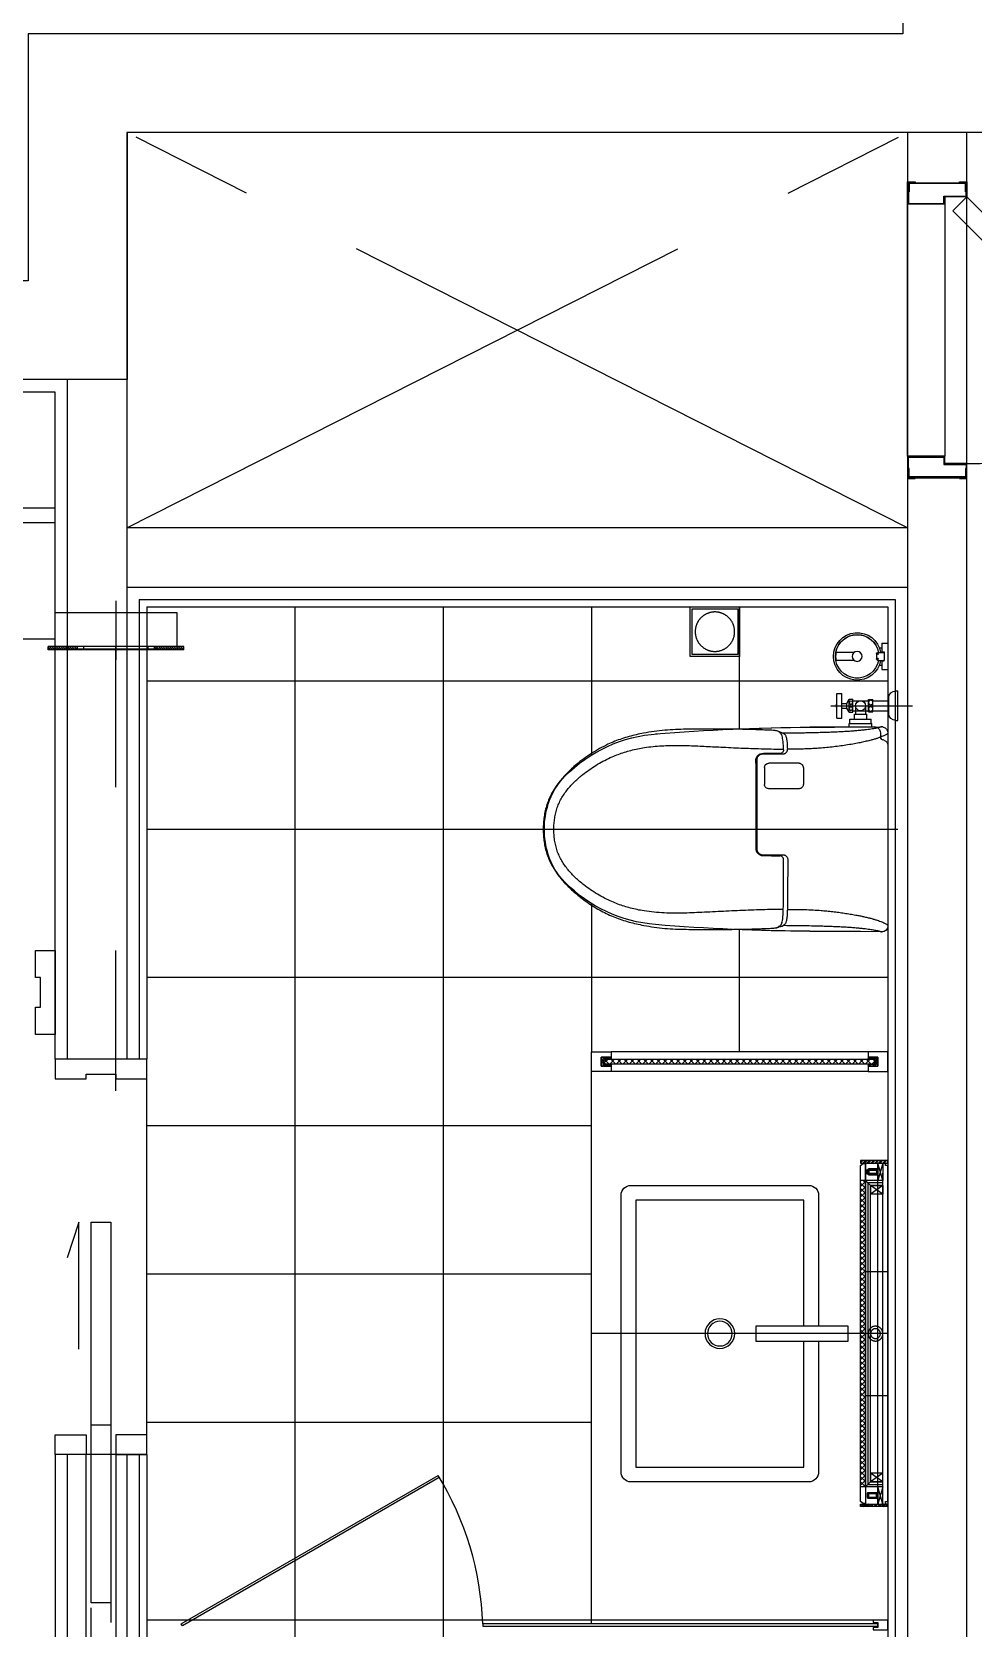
# Model space of a CAD drawing. Header units: millimetres. Extents: x 10000 to 302800, y 6800 to 229018.
# Drawn here: x 184596 to 186501, y 24251 to 27481 of the extents above; entities that cross this region are included whole.
import ezdxf

# ---------------------------------------------------------------- set-up
doc = ezdxf.new("R2010")
doc.units = ezdxf.units.MM
doc.header["$LTSCALE"] = 400
doc.header["$MEASUREMENT"] = 0
for name, pattern in [('X-ROOM TYPE-SR-3Bay$0$HID', [1.5, 1, -0.5]), ('X-ROOM TYPE-SR-3Bay$0$HIDDEN', [0.375, 0.25, -0.125]), ('X-ROOM TYPE-SR-3Bay$0$PHANTOM2', [1.25, 0.625, -0.125, 0.125, -0.125, 0.125, -0.125]), ('X-ROOM TYPE-SR-3Bay$0$X-ROOM TYPE-HOTEL-DS-1$0$DASHED', [3, 2, -1])]:
    doc.linetypes.add(name, pattern=pattern)
doc.layers.get('0').update_dxf_attribs({"linetype": 'CONTINUOUS'})
for name, color, linetype in [('A-TXT1', 3, 'CONTINUOUS'), ('X-INT-HOTEL-9F~20F$0$A-DOOR', 4, 'CONTINUOUS'), ('X-ROOM TYPE-SR-2Bay_2$0$A-WALD', 7, 'CONTINUOUS'), ('X-ROOM TYPE-SR-3Bay$0$.WA_Built-in', 252, 'CONTINUOUS'), ('X-ROOM TYPE-SR-3Bay$0$.WA_BUILT-IN LOW', 252, 'CONTINUOUS'), ('X-ROOM TYPE-SR-3Bay$0$.WA_Built-in_Lower', 252, 'CONTINUOUS'), ('X-ROOM TYPE-SR-3Bay$0$.WA_Dim-sc2', 252, 'CONTINUOUS'), ('X-ROOM TYPE-SR-3Bay$0$.WA_Door Sliding', 252, 'CONTINUOUS'), ('X-ROOM TYPE-SR-3Bay$0$.WA_Door Swing', 252, 'CONTINUOUS'), ('X-ROOM TYPE-SR-3Bay$0$.WA_Floor-Fin', 252, 'CONTINUOUS'), ('X-ROOM TYPE-SR-3Bay$0$.WA_FRAMES', 252, 'CONTINUOUS'), ('X-ROOM TYPE-SR-3Bay$0$.WA_Framing', 252, 'CONTINUOUS'), ('X-ROOM TYPE-SR-3Bay$0$.WA_GLASSDOOR', 252, 'CONTINUOUS'), ('X-ROOM TYPE-SR-3Bay$0$.WA_Light', 252, 'CONTINUOUS'), ('X-ROOM TYPE-SR-3Bay$0$.WA_M ETAL', 252, 'CONTINUOUS'), ('X-ROOM TYPE-SR-3Bay$0$.WA_METAL', 252, 'CONTINUOUS'), ('X-ROOM TYPE-SR-3Bay$0$.WA_Sani', 252, 'CONTINUOUS'), ('X-ROOM TYPE-SR-3Bay$0$.WA_Sani-Fix', 252, 'CONTINUOUS'), ('X-ROOM TYPE-SR-3Bay$0$.WA_SANIDRAIN', 252, 'CONTINUOUS'), ('X-ROOM TYPE-SR-3Bay$0$.WA_Wall-Finish', 252, 'CONTINUOUS'), ('X-ROOM TYPE-SR-3Bay$0$.WA_Wall-Glass', 252, 'CONTINUOUS'), ('X-ROOM TYPE-SR-3Bay$0$A-OPEN2', 252, 'X-ROOM TYPE-SR-3Bay$0$X-ROOM TYPE-HOTEL-DS-1$0$DASHED'), ('X-ROOM TYPE-SR-3Bay$0$A-WALD', 7, 'CONTINUOUS'), ('X-ROOM TYPE-SR-3Bay$0$X-ROOM TYPE-SR-1.3+1.7Bay$0$__Door-bomba', 252, 'CONTINUOUS'), ('X-ROOM TYPE-SR-3Bay$0$X-ROOM TYPE-SR-2bay_1$0$.WA_Sani-Fix', 252, 'CONTINUOUS'), ('X-ROOM TYPE-SR-3Bay$0$X-ROOM TYPE-SR-2bay_1$0$X-ROOM TYPE-SR-1.3+1.7Bay$0$__Door-bomba', 252, 'CONTINUOUS')]:
    doc.layers.add(name, color=color, linetype=linetype)

# ---------------------------------------------------------------- blocks, each defined once
blk = doc.blocks.new('X-ROOM TYPE-SR-3Bay$0$A$C1701355A')
at = {"layer": 'X-ROOM TYPE-SR-3Bay$0$.WA_Light', "linetype": 'X-ROOM TYPE-SR-3Bay$0$HIDDEN', "ltscale": 10}
for points in [[(-29.5, -5.6), (-12.1, 11.7), (-2.9, 2.5), (-20.4, -14.9), (-22.4, -14.3), (-28.5, -8.3), (-29.5, -5.6)], [(-18.1, -14.2), (-1, 2.9), (-11.8, 13.8), (-28.8, -3.2)], [(-27.3, -6.2), (-12, 9.1), (-5.8, 2.9), (-21.2, -12.3)], [(-29.5, -5.6), (-27.3, -6.2), (-21.2, -12.3), (-20.3, -14.8)], [(-16, -7.2), (-14.3, -8.9)], [(-8.7, 0), (-7.1, -1.7)]]:
    blk.add_lwpolyline(points, dxfattribs=at)
blk.add_lwpolyline([(-22.3, -11.2), (-26, -7.5), (-24.6, -6.1), (-20.9, -9.8)], close=True, dxfattribs=at)
blk = doc.blocks.new('X-ROOM TYPE-SR-3Bay$0$A$C61A5519C')
at = {"layer": 'X-ROOM TYPE-SR-3Bay$0$.WA_Light', "linetype": 'X-ROOM TYPE-SR-3Bay$0$HIDDEN', "ltscale": 10, "rotation": 44.99999999999411}
blk.add_blockref('X-ROOM TYPE-SR-3Bay$0$A$C1701355A', (6.3, 9.1), dxfattribs=at)
blk = doc.blocks.new('X-ROOM TYPE-SR-3Bay$0$mr')
at = {"layer": 'X-ROOM TYPE-SR-3Bay$0$.WA_M ETAL'}
h = blk.add_hatch(dxfattribs=at)
h.set_pattern_fill('ANSI32', color=256, scale=15, angle=-90)
h.set_pattern_definition([(315, (-23359.6275, 437694.648), (3.977475644, 3.977475644), []), (315, (-23359.6275, 437691.996), (3.977475644, 3.977475644), [])])
h.paths.add_polyline_path([(-55, 350), (-55, 345), (0, 345), (0, 350)])
h = blk.add_hatch(dxfattribs=at)
h.set_pattern_fill('NET', color=256, scale=60, angle=-45)
h.set_pattern_definition([(315, (2329112.2085, 3855536.917), (5.303300859, 5.303300859), []), (45, (2329112.2085, 3855536.917), (-5.303300859, 5.303300859), [])])
h.paths.add_polyline_path([(-45, 310), (-55, 310), (-55, -310), (-45, -310)])
h = blk.add_hatch(dxfattribs=at)
h.set_pattern_fill('ANSI32', color=256, scale=15, angle=-90)
h.set_pattern_definition([(315, (-23359.6275, 437574.648), (3.977475644, 3.977475644), []), (315, (-23359.6275, 437571.996), (3.977475644, 3.977475644), [])])
h.paths.add_polyline_path([(-55, -350), (-55, -345), (0, -345), (0, -350)])
at = {"layer": 'X-ROOM TYPE-SR-3Bay$0$.WA_Framing', "linetype": 'X-ROOM TYPE-SR-3Bay$0$HIDDEN', "ltscale": 20}
for p, q in [((-10, 345), (-20, 310)), ((-10, 310), (-20, 345)), ((-35, 300), (-35, 282.5)), ((-10, 300), (-35, 282.5)), ((-10, 282.5), (-35, 300)), ((-35, -300), (-35, -282.5)), ((-10, -300), (-35, -282.5)), ((-10, -282.5), (-35, -300)), ((-20, -345), (-20, -310)), ((-10, -345), (-20, -310)), ((-10, -310), (-20, -345))]:
    blk.add_line(p, q, dxfattribs=at)
at = {"layer": 'X-ROOM TYPE-SR-3Bay$0$.WA_Framing', "ltscale": 20}
for p, q in [((-35, 300), (-45, 310)), ((-40, 305), (-40, -305)), ((-40, 305), (-10, 305)), ((-35, -300), (-45, -310)), ((-10, -305), (-40, -305))]:
    blk.add_line(p, q, dxfattribs=at)
at = {"layer": 'X-ROOM TYPE-SR-3Bay$0$.WA_Framing', "linetype": 'X-ROOM TYPE-SR-3Bay$0$HIDDEN', "ltscale": 20}
for points in [[(-10, 345), (-10, 310), (-20, 310), (-20, 345)], [(-10, 300), (-10, 282.5), (-35, 282.5), (-35, 300)], [(-10, -300), (-10, -282.5), (-35, -282.5), (-35, -300)], [(-10, -345), (-10, -310), (-20, -310), (-20, -345)]]:
    blk.add_lwpolyline(points, close=True, dxfattribs=at)
at = {"layer": 'X-ROOM TYPE-SR-3Bay$0$.WA_M ETAL'}
for p, q in [((-45, 310), (-55, 310)), ((-45, -310), (-55, -310))]:
    blk.add_line(p, q, dxfattribs=at)
for points in [[(-55, 350), (-55, 345), (0, 345), (0, 350)], [(-50, 344), (-55, 340), (-55, -340), (-50, -344), (-45, -344), (-45, 344)], [(-55, -350), (-55, -345), (0, -345), (0, -350)]]:
    blk.add_lwpolyline(points, close=True, dxfattribs=at)
at = {"layer": 'X-ROOM TYPE-SR-3Bay$0$.WA_M ETAL', "linetype": 'X-ROOM TYPE-SR-3Bay$0$HIDDEN', "ltscale": 50}
for points in [[(-45, 125), (0, 125)], [(0, -125), (-45, -125)]]:
    blk.add_lwpolyline(points, dxfattribs=at)
at = {"layer": 'X-ROOM TYPE-SR-3Bay$0$.WA_Wall-Finish'}
for p, q in [((-20, 345), (-20, 310)), ((-20, 345), (-20, 310)), ((-10, 345), (-10, -325)), ((0, 340), (0, -340)), ((-10, 310), (-45, 310)), ((-45, 310), (-45, -344)), ((-10, 300), (-35, 300)), ((-35, 300), (-35, -300)), ((-10, -310), (-45, -310)), ((-10, -300), (-35, -300)), ((-20, -310), (-20, -345))]:
    blk.add_line(p, q, dxfattribs=at)
for points in [[(0, 345), (-5, 345), (-5, 340), (0, 340)], [(0, -340), (-5, -340), (-5, -345), (0, -345)]]:
    blk.add_lwpolyline(points, dxfattribs=at)
at = {"layer": 'X-ROOM TYPE-SR-3Bay$0$.WA_Built-in', "yscale": 0.7999999999999988, "rotation": 270}
for p, xscale, zscale in [((-28.4, 324.2), 0.7999999999999988, 0.7999999999999988), ((-28.4, -324.2), -0.7999999999999988, 0.7999999999999989)]:
    blk.add_blockref('X-ROOM TYPE-SR-3Bay$0$A$C61A5519C', p, dxfattribs=dict(at, xscale=xscale, zscale=zscale))
blk = doc.blocks.new('X-ROOM TYPE-SR-3Bay$0$A$C1CB516A0')
at = {"layer": 'X-ROOM TYPE-SR-3Bay$0$.WA_Built-in', "linetype": 'X-ROOM TYPE-SR-3Bay$0$HIDDEN', "ltscale": 50}
blk.add_lwpolyline([(13.5, 35, -0.000893), (14.5, 35), (695, 35)], format="xyb", dxfattribs=at)
at = {"layer": 'X-ROOM TYPE-SR-3Bay$0$.WA_M ETAL', "linetype": 'X-ROOM TYPE-SR-3Bay$0$HIDDEN', "ltscale": 25}
for radius in [15, 10]:
    blk.add_circle((350, 30), radius, dxfattribs=at)
at = {"layer": 'X-ROOM TYPE-SR-3Bay$0$.WA_Sani', "rotation": 90}
blk.add_blockref('X-ROOM TYPE-SR-3Bay$0$mr', (350, 55), dxfattribs=at)
blk = doc.blocks.new('X-ROOM TYPE-SR-3Bay$0$wash basin')
at = {"layer": 'X-ROOM TYPE-SR-3Bay$0$.WA_Sani-Fix', "ltscale": 250}
blk.add_lwpolyline([(-15, 332.9), (-15, 520), (15, 520), (15, 332.9)], close=True, dxfattribs=at)
blk.add_lwpolyline([(-15, 460), (-280, 460, 0.414213), (-300, 440), (-300, 80, 0.414214), (-280, 60), (280, 60, 0.414213), (300, 80), (300, 440, 0.414214), (280, 460), (15, 460)], format="xyb", dxfattribs=at)
blk.add_lwpolyline([(15, 430), (270, 430), (270, 90), (-270, 90), (-270, 430), (-15, 430)], dxfattribs=at)
for radius in [30, 25]:
    blk.add_circle((0, 260), radius, dxfattribs=at)
at = {"layer": 'X-ROOM TYPE-SR-3Bay$0$X-ROOM TYPE-SR-2bay_1$0$.WA_Sani-Fix', "ltscale": 250}
blk.add_line((0, 600), (0, 0), dxfattribs=at)
blk = doc.blocks.new('X-ROOM TYPE-SR-3Bay$0$I-TOILET2')
for p, q in [((250, -135), (250, 29.8)), ((250, -135), (250, 29.8)), ((-207.3, -32.1), (-206.4, -177.9)), ((195.3, -20), (-195.3, -20)), ((0, 0), (0, -764)), ((180, -26.8), (180.9, -29.5)), ((220.2, -4), (220.2, 0)), ((220.2, 0), (280.2, 0)), ((234.2, -18), (266.2, -18)), ((239.9, -50), (239.9, -18)), ((260.4, -50), (260.4, -18)), ((280.2, -4), (280.2, 0)), ((195.6, -35), (188.4, -35)), ((207.6, -47.1), (206.8, -177.9)), ((207.6, -52), (214.2, -52)), ((214.2, -98), (214.2, -52)), ((214.2, -53.5), (222.9, -53.5)), ((222.9, -96.5), (222.9, -53.5)), ((222.9, -62.5), (232.9, -62.5)), ((232.9, -87.5), (232.9, -62.5)), ((237.7, -50), (262.7, -50)), ((237.7, -59), (237.7, -50)), ((237.7, -59), (262.7, -59)), ((239.9, -77), (239.9, -59)), ((260.4, -91), (260.4, -59)), ((262.7, -59), (262.7, -50)), ((214.2, -96.5), (222.9, -96.5)), ((222.9, -87.5), (232.9, -87.5)), ((250.2, -64.8), (232.9, -64.8)), ((250.2, -85.3), (232.9, -85.3)), ((237.2, -98), (237.2, -91)), ((237.2, -91), (263.2, -91)), ((239.9, -85.3), (239.9, -75)), ((239.9, -91), (239.9, -86.5)), ((263.2, -98), (263.2, -91)), ((207.3, -98), (214.2, -98)), ((225.2, -113), (275.2, -113)), ((225.2, -123), (225.2, -113)), ((225.2, -123), (275.2, -123)), ((237.2, -98), (263.2, -98)), ((237.2, -98), (245.4, -103)), ((245.4, -103), (254.9, -103)), ((245.4, -113), (245.4, -103)), ((254.9, -103), (263.2, -98)), ((254.9, -113), (254.9, -103)), ((275.2, -123), (275.2, -113)), ((125, -190.9), (91, -190.9)), ((82.2, -199.7), (82.2, -260.7)), ((133.8, -199.7), (133.8, -260.7)), ((-189.2, -234.2), (-189.1, -234.2)), ((-162.3, -231.5), (-161.6, -231.5)), ((-75.8, -231.1), (-75.8, -231.1)), ((-53.6, -254.6), (-53.6, -255.5)), ((-53.6, -255.5), (-53.6, -257.7)), ((139.1, -285.3), (-38.6, -284.9)), ((125, -269.5), (91, -269.5)), ((148.5, -283.9), (148.7, -283.8))]:
    blk.add_line(p, q)
for points in [[(207, -29.3), (207.1, -29.4), (207.2, -29.8), (207.2, -30), (207.3, -30.2), (207.3, -30.2), (207.3, -30.2)], [(207.3, -30.3), (207.3, -30.2), (207.3, -30.2)], [(207.6, -30.3), (207.7, -30.6), (207.8, -32.9)], [(-207.2, -34.3), (-206.9, -74.9), (-206.2, -177.8), (-206.1, -187.8), (-205.6, -227.8), (-204.6, -267.8), (-203.3, -307.8), (-202.2, -331.7)], [(202.6, -333.3), (203.2, -320.4), (204.6, -280.4), (205.9, -229.1), (206.6, -177.8), (206.7, -167.8), (207, -127.8), (207.8, -32.9)], [(-199.1, -245.3), (-199, -244.9), (-198.5, -242.9), (-198, -241.8), (-197.6, -241.2), (-197.3, -240.7), (-196.8, -240.2), (-196.3, -239.5), (-195.7, -238.9), (-194.9, -238), (-194, -237.1), (-193.2, -236.3), (-192.4, -235.7), (-191.7, -235.3), (-191.1, -235), (-190.4, -234.7), (-189.5, -234.3), (-189.3, -234.2)], [(-189.3, -234.2), (-188.5, -234), (-187.8, -233.8)], [(-189.1, -234.2), (-186.9, -233.5), (-184.2, -233), (-181, -232.5), (-176.8, -232.1), (-172, -231.8), (-167.3, -231.6), (-162.3, -231.5)], [(-161.6, -231.5), (-154.9, -231.2), (-141.6, -231), (-128.2, -230.9), (-95.5, -231)], [(-87.3, -231), (-81.7, -231.1), (-75.8, -231.1)], [(-87.3, -231), (-87.2, -231), (-75.8, -231.1)], [(-74.9, -231.1), (-72.6, -231.1), (-68.7, -231.1), (-66, -231.1), (-63.8, -231.1), (-61.8, -231.1), (-59.9, -231.1), (-57.7, -231.7), (-56.1, -232.8), (-54.6, -234.7)], [(-54.6, -234.7), (-53.9, -236.2), (-53.7, -237.9)], [(-53.6, -257.7), (-53.6, -259.6), (-53.6, -262.9), (-53.6, -263.4), (-53.6, -266.2), (-53.6, -266.2)], [(154, -237.5), (154.4, -235.5), (154.8, -234.6)], [(154, -245), (154, -243.4), (154, -237.5)], [(154, -253.2), (154, -248.3), (154, -245)], [(154, -260.1), (154, -259.6), (154, -253.4), (154, -253.2)], [(161, -231.1), (165.6, -231.2), (169.9, -231.3), (173.8, -231.6), (177.2, -231.9), (181, -232.3), (184, -232.8), (186.5, -233.4), (189.1, -234.1), (190.7, -234.6), (191.5, -235), (192, -235.3), (192.5, -235.6), (193, -235.9), (193.6, -236.4), (194.3, -237.1), (195.2, -237.9), (196, -238.8), (196.6, -239.5), (197.2, -240.2), (197.7, -240.9), (198.2, -241.5), (198.6, -242.3), (199.2, -244.3), (199.3, -245)], [(-53.6, -266.2), (-53.6, -267.6), (-53.6, -271.6), (-53.3, -275.3), (-52.1, -278.5), (-50.5, -281.1), (-48.5, -283.2), (-46.2, -284.6), (-44, -285.6), (-40.9, -286.2), (-38.1, -286.3), (-35.2, -286.3), (-32.2, -286.3), (-29.1, -286.3), (-25.8, -286.3), (-17.7, -286.2), (-9.1, -286.2), (5.7, -286.2), (19.9, -286.2), (36.3, -286.3), (52.8, -286.3), (69.4, -286.4), (81.8, -286.4), (94.4, -286.5), (106.4, -286.6), (112.9, -286.6), (119, -286.7), (125.2, -286.7), (132.2, -286.7), (135.2, -286.8), (138.3, -286.8), (141.4, -286.8), (143.6, -286.4), (145.5, -285.7), (148.3, -284.1)], [(148.3, -284.1), (148.6, -283.9), (148.6, -283.9)], [(154, -271.6), (154, -269.4), (154, -264.3), (154, -260.1)]]:
    blk.add_lwpolyline(points)
for centre, radius in [((243.7, -54.5), 4.5), ((256.7, -54.5), 4.5), ((244.2, -94.5), 3.5), ((256.2, -94.5), 3.5)]:
    blk.add_circle(centre, radius)
for centre, radius, start, end in [((-195.3, -32), 12.1, 87.0061, 190.8988), ((-195.3, -32), 12, 90, 180.3516), ((170.5, -30), 10, 18.4349, 90), ((188.4, -27), 8, 198.4349, 270.001), ((195, -32.7), 12.5, 15.732, 89.9607), ((269.8, -13.2), 64.8, 194.351, 195.311), ((207.2, -30.4), 0.5, 8.6975, 89.6584), ((206.2, -49.4), 19.1, 85.8702, 86.7417), ((234.2, -4), 14, 180, 270), ((266.2, -4), 14, 270, 0), ((195.6, -47), 12, 359.6484, 90), ((250.2, -75), 10.2, 90.0006, 90), ((250.2, -116.6), 7.84, 234.9654, 305.0346), ((3945.4, -152.5), 4151.9, 180.3516, 184.6662), ((-3945.1, -152.5), 4151.9, 355.3338, 359.6484), ((-61, 3506.3), 3737.5, 269.4713, 269.5972), ((-75.6, -211.3), 19.8, 269.4497, 273.3137), ((-855.9, -250.5), 802.3, 359.6421, 0.898), ((-83.6, -254.5), 30, 359.8511, 1.2599), ((161.6, -238.5), 7.81, 144.278, 150.5348), ((160.8, -237.9), 6.78, 87.9699, 144.3081), ((139.5, -272.6), 14.5, 308.8448, 3.8583), ((96.3, -466.6), 290, 184.6662, 225.4986), ((-95.9, -466.6), 290, 314.5014, 356.1743), ((-8.8, -573.6), 140, 225.4986, 252.4985), ((9.2, -573.6), 140, 287.5015, 314.5014), ((0.2, -545), 170, 252.4985, 270), ((0.2, -545), 170, 270, 287.5015)]:
    blk.add_arc(centre, radius, start, end)
for points, knots in [([(-161.9, -221.5), (-162, -216), (-162, -204.8), (-162.2, -188.1), (-162.9, -171.3), (-164, -156.5), (-165.1, -143.2), (-166.4, -131.4), (-167.8, -119.5), (-169.5, -107.7), (-171.3, -96.1), (-173.1, -85.8), (-174.9, -76.8), (-176.5, -68.9), (-178.3, -61.3), (-180, -54.2), (-181.9, -47.7), (-183.7, -41.7), (-185.5, -36.4), (-187.3, -31.8), (-188.9, -28), (-190.5, -25), (-191.8, -22.7), (-193, -21.1), (-194, -20.2), (-194.6, -19.9), (-194.6, -19.9), (-194.6, -19.9)], [0, 0, 0, 0, 0.05939, 0.119488, 0.179202, 0.238814, 0.279295, 0.323099, 0.366965, 0.410611, 0.454369, 0.498012, 0.530823, 0.563526, 0.596261, 0.629018, 0.661793, 0.694477, 0.727168, 0.759884, 0.792646, 0.825385, 0.858056, 0.890746, 0.933147, 0.975569, 1, 1, 1, 1]), ([(194.6, -20.1), (194.5, -20.2), (194.2, -20.4), (193.4, -21.1), (192.2, -22.7), (190.9, -24.9), (189.3, -27.9), (187.7, -31.7), (185.9, -36.2), (184.1, -41.4), (182.3, -47.3), (180.3, -54.6), (178.1, -63.3), (175.9, -73.5), (173.6, -85), (171.4, -97.7), (169.3, -111.6), (167.4, -125.7), (165.8, -140.1), (164.6, -153.5), (163.7, -165.9), (163, -177.1), (162.6, -188.1), (162.4, -199.3), (162.3, -210.1), (162.3, -217.2), (162.3, -223.3)], [0, 0, 0, 0, 0.015467, 0.060145, 0.094504, 0.128862, 0.163425, 0.197846, 0.232232, 0.266659, 0.301196, 0.335503, 0.381604, 0.427513, 0.473518, 0.528819, 0.583939, 0.639273, 0.694391, 0.75002, 0.793592, 0.835318, 0.87733, 0.918895, 0.961183, 1, 1, 1, 1]), ([(-194.2, -231.4), (-194.2, -220.2), (-194.3, -209), (-194.5, -191.9), (-194.9, -174.5), (-195.3, -159.1), (-195.7, -146.1), (-196, -135.3), (-196.5, -124.9), (-197, -114.5), (-197.5, -104.2), (-198.2, -94.1), (-199, -84.2), (-199.9, -74.7), (-200.8, -66.5), (-201.6, -59.5), (-202.5, -53.8), (-203.3, -48.8), (-204.1, -44.4), (-204.9, -40.9), (-205.6, -38), (-206.2, -35.9), (-206.7, -34.4), (-207.2, -33.5), (-207.4, -33), (-207.4, -33), (-207.4, -33)], [0, 0, 0, 0, 0.064012, 0.132694, 0.202073, 0.2708, 0.315636, 0.35721, 0.398815, 0.440518, 0.482162, 0.523833, 0.565491, 0.607062, 0.648707, 0.679915, 0.711169, 0.742263, 0.773422, 0.804615, 0.835803, 0.866985, 0.898164, 0.938287, 0.978539, 1, 1, 1, 1]), ([(207.7, -33), (207.7, -33), (207.7, -33), (207.5, -33.5), (207.1, -34.4), (206.5, -35.9), (205.9, -38.1), (205.2, -41), (204.4, -44.6), (203.6, -49), (202.8, -54.1), (201.9, -59.8), (201.1, -66.8), (200.2, -75.1), (199.3, -84.7), (198.5, -95.3), (197.7, -106.9), (197.1, -119.4), (196.5, -131.9), (196.1, -144.5), (195.7, -156.7), (195.4, -168.5), (195.1, -180.1), (194.9, -191.8), (194.7, -203.5), (194.6, -214.6), (194.6, -222), (194.6, -233.2)], [0, 0, 0, 0, 0.021485, 0.061957, 0.10246, 0.133797, 0.164978, 0.1964, 0.227628, 0.25915, 0.290442, 0.321785, 0.353225, 0.395007, 0.43687, 0.47873, 0.528978, 0.579307, 0.629488, 0.679853, 0.729622, 0.774484, 0.820484, 0.867066, 0.913117, 0.958955, 1, 1, 1, 1]), ([(90.9, -191), (90, -191.1), (89, -191.2), (86.9, -191.8), (85.9, -192.5), (84.2, -194.1), (83.4, -195.1), (82.5, -197.3), (82.4, -198.5), (82.2, -199.6), (82.2, -199.6), (82.2, -199.7)], [0, 0, 0, 0, 0.220349, 0.220349, 0.477934, 0.477934, 0.73552, 0.73552, 0.993105, 0.993105, 1, 1, 1, 1]), ([(133.8, -199.7), (133.7, -198.8), (133.6, -197.8), (133.1, -196.1), (132.7, -195.4), (131.8, -194.1), (131.3, -193.5), (129.6, -192.1), (128.2, -191.4), (126.2, -191), (125.6, -191), (125.1, -190.9)], [0, 0, 0, 0, 0.214586, 0.214586, 0.383388, 0.383388, 0.552189, 0.552189, 0.874057, 0.874057, 1, 1, 1, 1]), ([(-161.8, -223.3), (-163.7, -223.4), (-167.4, -223.4), (-173, -223.7), (-178.1, -224.1), (-182.6, -224.8), (-186.4, -225.6), (-189.4, -226.5), (-191.3, -227.6), (-191.9, -228.3), (-192.3, -228.7)], [0, 0, 0, 0, 0.125188, 0.250228, 0.37523, 0.500223, 0.625184, 0.750095, 0.874994, 1, 1, 1, 1]), ([(-161.8, -223.3), (-161.8, -223.3), (-161.8, -223.2), (-161.9, -222.7), (-161.9, -222.2), (-161.9, -221.7), (-161.9, -221.5)], [0, 0, 0, 0, 0.243051, 0.500005, 0.756956, 1, 1, 1, 1]), ([(-61.3, -222.4), (-78.1, -222.5), (-111.6, -222.7), (-145.1, -223.1), (-161.8, -223.3)], [0, 0, 0, 0, 0.500001, 1, 1, 1, 1]), ([(-51.4, -232.7), (-51.4, -232), (-51.5, -230.7), (-52, -228.8), (-52.9, -227), (-54.2, -225.4), (-55.7, -224.1), (-57.4, -223.1), (-59.3, -222.5), (-60.6, -222.4), (-61.3, -222.4)], [0, 0, 0, 0, 0.126151, 0.251971, 0.377411, 0.502438, 0.627104, 0.751494, 0.875742, 1, 1, 1, 1]), ([(161.8, -223.3), (161.1, -223.4), (159.8, -223.4), (157.9, -224), (156.2, -225), (154.6, -226.3), (153.4, -227.8), (152.5, -229.6), (151.9, -231.6), (151.9, -232.9), (151.9, -233.5)], [0, 0, 0, 0, 0.124473, 0.248791, 0.373152, 0.497709, 0.622606, 0.747955, 0.873757, 1, 1, 1, 1]), ([(192.6, -228.7), (192.3, -228.3), (191.6, -227.6), (189.7, -226.5), (186.7, -225.6), (182.9, -224.8), (178.4, -224.2), (173.3, -223.7), (167.8, -223.4), (164, -223.4), (162.2, -223.3)], [0, 0, 0, 0, 0.125003, 0.2499, 0.374812, 0.499776, 0.624773, 0.749777, 0.874815, 1, 1, 1, 1]), ([(-202.3, -335.5), (-202.2, -328.3), (-202, -312.7), (-201.5, -295.7), (-201.2, -284.4), (-201, -279.8), (-200.9, -275.2), (-200.7, -270.6), (-200.5, -266), (-200.4, -261.4), (-200.2, -256.8), (-200, -252.3), (-199.6, -248.5), (-199.1, -245.4), (-198.5, -243.1), (-197.6, -241.8), (-196.4, -240.5), (-195.3, -239.6), (-194.8, -239.1)], [0, 0, 0, 0, 0.1814, 0.387058, 0.425286, 0.463499, 0.501695, 0.539878, 0.578068, 0.616291, 0.654451, 0.69257, 0.73071, 0.768828, 0.806778, 0.84474, 0.920723, 1, 1, 1, 1]), ([(-195.8, -233.5), (-195.9, -233.8), (-196.2, -234.3), (-196.6, -235.7), (-197, -237.4), (-197.2, -239.1), (-197.3, -240.4), (-197.4, -240.9)], [0, 0, 0, 0, 0.222617, 0.435601, 0.65542, 0.870941, 1, 1, 1, 1]), ([(-161.9, -231.5), (-162.1, -245.1), (-162.3, -259), (-162.9, -280.3), (-163.7, -302.6), (-164.6, -324.8), (-165.6, -346.9), (-166.7, -369), (-167.8, -390.5), (-168.8, -411.4), (-169.5, -431.7), (-169.7, -452.1), (-169.2, -472.5), (-167.8, -493), (-165.5, -511.2), (-162.6, -527.2), (-159.5, -540.6), (-155.7, -553.6), (-151.4, -566.1), (-145.9, -579.3), (-139.3, -593.3), (-131.2, -607.8), (-122.3, -621.8), (-113.6, -633.7), (-105.4, -643.8), (-98, -652), (-90.1, -659.9), (-81.8, -667.2), (-73, -674), (-63.6, -680), (-53.8, -685.1), (-43.4, -689.3), (-32.7, -692.3), (-21.8, -694.4), (-10.7, -695.6), (0.5, -696), (11.6, -695.5), (22.7, -694.3), (33.6, -692.2), (44.3, -689.1), (54.6, -684.9), (64.4, -679.7), (73.8, -673.6), (82.6, -666.9), (90.9, -659.5), (98.7, -651.6), (106.1, -643.4), (114.2, -633.3), (122.9, -621.4), (131.8, -607.4), (139.8, -592.9), (146.5, -578.9), (151.9, -565.6), (156.3, -553), (160, -539.8), (163.2, -526.2), (165.8, -511.3), (167.9, -495.1), (169.2, -477.7), (169.9, -460.2), (170, -442.8), (169.5, -419.9), (168.2, -391.5), (166.7, -362.2), (165.5, -337.4), (164.6, -317.2), (163.8, -296.9), (163.1, -276.5), (162.6, -256.1), (162.4, -242.5), (162.4, -231.1)], [0, 0, 0, 0, 0.017468, 0.038115, 0.058774, 0.079457, 0.100133, 0.120761, 0.141444, 0.160355, 0.179317, 0.198197, 0.217134, 0.236065, 0.255007, 0.267935, 0.28084, 0.292946, 0.305088, 0.317189, 0.332344, 0.34748, 0.362611, 0.37778, 0.387871, 0.397986, 0.408084, 0.418164, 0.428265, 0.438365, 0.448457, 0.458563, 0.468641, 0.478758, 0.488851, 0.498949, 0.509052, 0.519132, 0.529242, 0.539332, 0.549389, 0.559483, 0.569568, 0.579688, 0.589778, 0.599854, 0.609951, 0.620083, 0.63519, 0.650344, 0.665466, 0.680608, 0.69272, 0.704817, 0.717428, 0.73034, 0.743166, 0.759319, 0.77546, 0.791634, 0.807718, 0.823902, 0.855557, 0.887274, 0.906147, 0.925024, 0.943903, 0.96274, 0.981629, 1, 1, 1, 1]), ([(-53.6, -253.8), (-53.6, -253.4), (-53.6, -252.5), (-53.6, -251.2), (-53.6, -250), (-53.6, -249.2), (-53.6, -248.7), (-53.6, -248.7)], [0, 0, 0, 0, 0.274061, 0.51567, 0.733089, 0.993741, 1, 1, 1, 1]), ([(-51.5, -271.8), (-51.5, -270.3), (-51.5, -267.3), (-51.5, -262.8), (-51.5, -258.6), (-51.4, -254.7), (-51.4, -251.1), (-51.4, -247.9), (-51.4, -241.8), (-51.4, -236.8), (-51.4, -232.7)], [0, 0, 0, 0, 0.116248, 0.23082, 0.343726, 0.438592, 0.530234, 0.62105, 0.686542, 1, 1, 1, 1]), ([(199.2, -244.6), (199.3, -244.9), (199.5, -245.5), (199.7, -246.8), (200, -249), (200.3, -252.3), (200.6, -257), (200.7, -262.1), (200.9, -267), (201.1, -272), (201.3, -277), (201.4, -282), (201.8, -294.4), (202.4, -313.3), (202.7, -338.7), (202.7, -362.2), (202.7, -384.7), (202.7, -406.3), (202.6, -427.9), (202.1, -449.5), (200.8, -471.1), (198.3, -492.7), (195.1, -512), (191.6, -529), (187.9, -543.7), (183.5, -558.3), (178.3, -572.6), (171.7, -587.7), (163.5, -603.5), (153.7, -619.7), (142.9, -635.5), (132.5, -648.8), (122.7, -659.9), (113.9, -669), (104.6, -677.7), (94.8, -685.8), (84.6, -693.3), (73.7, -699.8), (62.2, -705.4), (50.3, -709.9), (38.1, -713.4), (25.6, -715.8), (12.9, -717.1), (4.4, -717.3), (0.2, -717.4)], [0, 0, 0, 0, 0.002589, 0.006629, 0.01076, 0.018789, 0.027616, 0.036445, 0.045218, 0.053969, 0.06279, 0.071601, 0.080365, 0.128693, 0.171795, 0.214974, 0.252299, 0.289793, 0.327062, 0.364415, 0.40187, 0.43917, 0.476502, 0.502678, 0.52879, 0.555017, 0.58109, 0.607289, 0.639937, 0.672579, 0.70534, 0.738021, 0.759853, 0.781624, 0.803469, 0.82521, 0.847058, 0.868888, 0.890742, 0.912578, 0.934447, 0.95629, 0.978139, 1, 1, 1, 1]), ([(151.9, -233.5), (151.9, -237.9), (151.9, -246.5), (151.9, -259.4), (152, -268), (152, -272.3)], [0, 0, 0, 0, 0.331974, 0.663906, 1, 1, 1, 1]), ([(-38.6, -284.9), (-39.5, -284.9), (-41.2, -284.9), (-43.8, -284.3), (-46.1, -283), (-48.1, -281.3), (-49.7, -279.3), (-50.9, -276.9), (-51.5, -274.4), (-51.5, -272.7), (-51.5, -271.8)], [0, 0, 0, 0, 0.125206, 0.250056, 0.375062, 0.499992, 0.62498, 0.749895, 0.874969, 1, 1, 1, 1]), ([(82.2, -260.8), (82.3, -261.8), (82.4, -262.7), (83.1, -264.8), (83.8, -265.9), (85.4, -267.6), (86.4, -268.3), (88.6, -269.3), (89.8, -269.4), (90.9, -269.5), (90.9, -269.5), (90.9, -269.5)], [0, 0, 0, 0, 0.220713, 0.220713, 0.478508, 0.478508, 0.736304, 0.736304, 0.9941, 0.9941, 1, 1, 1, 1]), ([(125.1, -269.5), (126, -269.4), (127, -269.3), (129.1, -268.7), (130.2, -268), (131.9, -266.4), (132.6, -265.4), (133.5, -263.2), (133.7, -262), (133.8, -260.9), (133.8, -260.9), (133.8, -260.8)], [0, 0, 0, 0, 0.219943, 0.219943, 0.476821, 0.476821, 0.7337, 0.7337, 0.990579, 0.990579, 1, 1, 1, 1]), ([(152, -272.3), (152, -273.2), (152, -274.9), (151.4, -277.5), (150.2, -279.8), (148.6, -281.8), (146.5, -283.5), (144.2, -284.7), (141.7, -285.3), (139.9, -285.3), (139.1, -285.3)], [0, 0, 0, 0, 0.125075, 0.249955, 0.374934, 0.49994, 0.625025, 0.750062, 0.874867, 1, 1, 1, 1]), ([(-202.2, -430.9), (-202.2, -429.9), (-202.4, -421.6), (-202.3, -406.2), (-202.3, -384.7), (-202.4, -362.1), (-202.4, -345.7), (-202.3, -336.5), (-202.3, -335.5)], [0, 0, 0, 0, 0.0319, 0.257439, 0.481766, 0.706449, 0.969865, 1, 1, 1, 1]), ([(0.2, -717.4), (-4.1, -717.3), (-12.6, -717.1), (-25.2, -715.8), (-37.7, -713.4), (-50, -709.9), (-61.9, -705.4), (-73.3, -699.8), (-84.2, -693.3), (-94.5, -685.8), (-104.3, -677.7), (-113.5, -669), (-122.4, -659.9), (-131.3, -649.8), (-140.3, -638.5), (-149.1, -626.1), (-157.4, -613.3), (-165, -600.1), (-171.9, -586.5), (-178, -572.6), (-183.2, -558.3), (-187.6, -543.7), (-191.3, -528.9), (-194.8, -511.9), (-198, -492.6), (-200.5, -471.1), (-201.8, -450.5), (-202, -437.1), (-202.2, -430.9)], [0, 0, 0, 0, 0.032717, 0.06545, 0.098158, 0.130867, 0.16359, 0.196311, 0.229026, 0.261734, 0.294423, 0.326906, 0.359602, 0.392262, 0.431415, 0.470686, 0.50988, 0.549085, 0.588238, 0.627519, 0.666451, 0.705772, 0.74492, 0.784167, 0.840062, 0.896057, 0.952053, 1, 1, 1, 1])]:
    blk.add_open_spline(points, degree=3, knots=knots)
for points in [[(161.8, -223.3), (162, -223.3), (162.2, -223.3)], [(-195.8, -233.5), (-194, -231.1), (-192.3, -228.7)], [(192.6, -228.7), (195.4, -235.1), (198.2, -241.5)], [(-53.7, -266.2), (-53.6, -266.2), (-53.6, -266.2)]]:
    blk.add_open_spline(points, degree=2)
blk = doc.blocks.new('X-ROOM TYPE-SR-3Bay$0$I-BATHROOM AC-01')
for p, q in [((26.5, 0), (-26.5, 0)), ((-26.5, -12), (-26.5, 0)), ((26.5, -12), (26.5, 0)), ((-9, -12), (-26.5, -12)), ((-17.5, -17.3), (-17.5, -12)), ((-9, -13), (-9, -7)), ((-9, -7), (-7, -7)), ((-8, -13), (-9, -13)), ((-8, -20), (-8, -8)), ((7, -7), (-7, -7)), ((5, -23), (-5, -23)), ((9, -7), (7, -7)), ((8, -20), (8, -8)), ((9, -13), (8, -13)), ((9, -13), (9, -7)), ((26.5, -12), (9, -12)), ((17.5, -17.3), (17.5, -12)), ((-8, -68), (-8, -105.3)), ((8, -68), (8, -105.3))]:
    blk.add_line(p, q)
for centre, radius in [((-5, -20), 1), ((5, -20), 1), ((0, -62), 10)]:
    blk.add_circle(centre, radius)
for centre, radius, start, end in [((0, -62), 48, 99.5941, 80.4059), ((0, -62), 44, 100.4757, 79.5243), ((-7, -8), 1, 90, 180), ((-5, -20), 3, 180, 270), ((5, -20), 3, 270, 0), ((7, -8), 1, 0, 90), ((0, -62), 44, 280.4757, 79.5243), ((0, -62), 43, 259.2778, 280.7222)]:
    blk.add_arc(centre, radius, start, end)
blk = doc.blocks.new('X-ROOM TYPE-SR-3Bay$0$I-BATHROOM AC-02')
for p, q in [((-7, 137.5), (0, 137.5)), ((-7, 137.5), (-7, -137.5)), ((-7, 135.7), (-5.7, 135.7)), ((-6.8, 137.5), (0, 130.7)), ((-5.7, 135.7), (-5.7, -135.7)), ((-5.7, 131.9), (0, 126.2)), ((-2.3, 137.5), (0, 135.2)), ((0, 137.5), (0, -137.5)), ((-7, 121.8), (-5.7, 121.8)), ((-5.7, 127.4), (0, 121.7)), ((-5.7, 122.9), (0, 117.2)), ((-5.7, 118.4), (0, 112.7)), ((-5.7, 113.9), (0, 108.2)), ((-5.7, 109.4), (0, 103.7)), ((-5.7, 105), (0, 99.3)), ((-5.7, 100.5), (0, 94.8)), ((0, 124), (68.2, 124)), ((68.2, 124), (68.2, -124)), ((-5.7, 96), (0, 90.3)), ((-5.7, 91.5), (0, 85.8)), ((-5.7, 87), (0, 81.3)), ((-5.7, 82.5), (-1.2, 78)), ((-5.7, 78), (-5.7, 78)), ((-5.7, 78), (0, 78)), ((-5.7, 65), (0, 65)), ((-5.7, -65), (0, -65)), ((-5.7, -78), (0, -78)), ((-5.7, -79.1), (0, -84.8)), ((-5.7, -83.6), (0, -89.3)), ((-5.7, -88.1), (0, -93.8)), ((-5.7, -92.6), (0, -98.3)), ((-2.3, -78), (0, -80.3)), ((-7, -121.8), (-5.7, -121.8)), ((-5.7, -97.1), (0, -102.8)), ((-5.7, -101.6), (0, -107.3)), ((-5.7, -106.1), (0, -111.8)), ((-5.7, -110.6), (0, -116.3)), ((-5.7, -115.1), (0, -120.8)), ((-5.7, -119.6), (0, -125.3)), ((-5.7, -124), (0, -129.7)), ((-5.7, -128.5), (0, -134.2)), ((68.2, -124), (0, -124)), ((-7, -135.7), (-5.7, -135.7)), ((-7, -136.2), (-5.7, -137.5)), ((-7, -137.5), (0, -137.5)), ((-5.7, -133), (-1.2, -137.5))]:
    blk.add_line(p, q)
at = {"color": 1}
blk.add_line((92.4, 0), (-27, 0), dxfattribs=at)
blk = doc.blocks.new('X-ROOM TYPE-SR-3Bay$0$A$Ca957b1fe')
at = {"layer": 'X-ROOM TYPE-SR-3Bay$0$.WA_M ETAL', "ltscale": 300}
h = blk.add_hatch(dxfattribs=at)
h.set_pattern_fill('ANSI32', color=251, scale=20)
h.set_pattern_definition([(45, (19842.8735, -653220.911), (-5.30330086, 5.30330086), []), (45, (19846.409, -653220.911), (-5.30330086, 5.30330086), [])])
h.paths.add_polyline_path([(0, 18), (0, 15), (0, 0), (20, 0), (20, 3), (3, 3), (3, 15), (20, 15), (20, 18)])
at = {"layer": 'X-ROOM TYPE-SR-3Bay$0$.WA_Door Sliding', "ltscale": 300}
for centre, start, end in [((20, 14.5), 86.9677, 263.3239), ((20, 3.5), 96.6761, 273.0323)]:
    blk.add_arc(centre, 0.502, start, end, dxfattribs=at)
blk.add_ellipse((4.5, 9), major_axis=(0, -3.1), ratio=0.483251, dxfattribs=at)
at = {"layer": 'X-ROOM TYPE-SR-3Bay$0$.WA_FRAMES', "linetype": 'X-ROOM TYPE-SR-3Bay$0$HIDDEN', "ltscale": 20}
for p, q in [((8, 18), (0, 18)), ((0, 0), (0, 18)), ((8, 0), (0, 0))]:
    blk.add_line(p, q, dxfattribs=at)
at = {"layer": 'X-ROOM TYPE-SR-3Bay$0$.WA_M ETAL', "ltscale": 20}
blk.add_lwpolyline([(0, 18), (0, 15), (0, 0), (20, 0), (20, 3), (3, 3), (3, 15), (20, 15), (20, 18), (0, 18)], dxfattribs=at)
at = {"layer": 'X-ROOM TYPE-SR-3Bay$0$.WA_Wall-Glass', "ltscale": 30}
blk.add_lwpolyline([(12, 14), (8.5, 14), (6, 12.3), (6, 5.6), (8.6, 4), (12, 4)], dxfattribs=at)
blk = doc.blocks.new('X-ROOM TYPE-SR-3Bay$0$A$C21c5e05f')
at = {"layer": 'X-ROOM TYPE-SR-3Bay$0$.WA_Dim-sc2'}
h = blk.add_hatch(dxfattribs=at)
h.set_pattern_fill('NET', color=256, scale=75, angle=-315, style=0)
h.set_pattern_definition([(315, (-34030.76, 24087.789), (-6.629126, -6.629126), []), (225, (-34030.76, 24087.789), (-6.629126, 6.629126), [])])
h.paths.add_polyline_path([(27, 15), (572.9, 15), (574.9, 17), (574.9, 23), (572.9, 25), (27, 25), (25, 23), (25, 17)])
at = {"layer": 'X-ROOM TYPE-SR-3Bay$0$.WA_GLASSDOOR'}
for p, q in [((559.9, 40), (40, 40)), ((559.9, 0), (40, 0))]:
    blk.add_line(p, q, dxfattribs=at)
for points in [[(40, 29), (40, 40), (0, 40), (0, 0), (40, 0), (40, 11), (20, 11), (20, 29)], [(559.9, 29), (559.9, 40), (599.9, 40), (599.9, 0), (559.9, 0), (559.9, 11), (579.9, 11), (579.9, 29)], [(27, 15), (572.9, 15), (574.9, 17), (574.9, 23), (572.9, 25), (27, 25), (25, 23), (25, 17)]]:
    blk.add_lwpolyline(points, close=True, dxfattribs=at)
at = {"layer": 'X-ROOM TYPE-SR-3Bay$0$.WA_METAL'}
blk.add_blockref('X-ROOM TYPE-SR-3Bay$0$A$Ca957b1fe', (20, 11), dxfattribs=at)
at = {"layer": 'X-ROOM TYPE-SR-3Bay$0$.WA_METAL', "xscale": -1}
blk.add_blockref('X-ROOM TYPE-SR-3Bay$0$A$Ca957b1fe', (579.9, 11), dxfattribs=at)
blk = doc.blocks.new('X-ROOM TYPE-SR-3Bay$0$A$C025413A3')
at = {"layer": 'X-ROOM TYPE-SR-3Bay$0$.WA_SANIDRAIN', "color": 8, "linetype": 'X-ROOM TYPE-SR-3Bay$0$HIDDEN', "ltscale": 100, "elevation": 0}
for points in [[(0, 0), (100, 0), (100, 100), (0, 100)], [(3.8, 3.8), (96.2, 3.8), (96.2, 96.1), (3.8, 96.1)]]:
    blk.add_lwpolyline(points, close=True, dxfattribs=at)
at = {"layer": 'X-ROOM TYPE-SR-3Bay$0$.WA_SANIDRAIN', "color": 8, "linetype": 'X-ROOM TYPE-SR-3Bay$0$HIDDEN', "ltscale": 100}
blk.add_circle((49.9, 50, 0), 39.9, dxfattribs=at)
blk = doc.blocks.new('X-ROOM TYPE-SR-3Bay')
at = {"color": 8, "linetype": 'X-ROOM TYPE-SR-3Bay$0$HID'}
blk.add_lwpolyline([(230061.4, 62256.3), (230061.4, 61486.3), (230021.4, 61486.3), (230021.4, 62256.3)], close=True, dxfattribs=at)
at = {"layer": 'X-ROOM TYPE-SR-3Bay$0$.WA_BUILT-IN LOW', "linetype": 'X-ROOM TYPE-SR-3Bay$0$HIDDEN', "ltscale": 100}
for points in [[(230133.9, 59661.2), (231468.9, 59661.2), (231468.9, 60526.3)], [(230133.9, 59631.2), (231498.9, 59631.2), (231498.9, 60526.3)]]:
    blk.add_lwpolyline(points, dxfattribs=at)
at = {"layer": 'X-ROOM TYPE-SR-3Bay$0$.WA_Built-in_Lower', "ltscale": 250}
blk.add_line((229048.9, 61888.7), (229048.9, 60731.2), dxfattribs=at)
at = {"layer": 'X-ROOM TYPE-SR-3Bay$0$.WA_Built-in_Lower'}
blk.add_lwpolyline([(230133.9, 59896.2), (231233.9, 59896.2), (231233.9, 60526.3)], dxfattribs=at)
at = {"layer": 'X-ROOM TYPE-SR-3Bay$0$.WA_Door Swing'}
blk.add_lwpolyline([(229356.8, 61593), (229876.4, 61893), (229878.9, 61888.7), (229359.3, 61588.7)], close=True, dxfattribs=at)
blk.add_arc((229879, 61908.9), 610.4, 181.8962, 211.6371, dxfattribs=at)
at = {"layer": 'X-ROOM TYPE-SR-3Bay$0$.WA_Floor-Fin'}
for p, q in [((229348.9, 59831.2), (229348.9, 62701.2)), ((229648.9, 59831.7), (229648.9, 62701.2)), ((229948.9, 61506.3), (229948.9, 60786.3)), ((229048.9, 61481.2), (229948.9, 61481.2)), ((229048.9, 61181.2), (229948.9, 61181.2)), ((229048.9, 60881.2), (229948.9, 60881.2)), ((230011.1, 60810), (230011.1, 60526.1)), ((228749, 60730), (228749, 60485.1)), ((229048.9, 60431.1), (229048.9, 60731.2)), ((228448.9, 60581.2), (229948.9, 60581.2)), ((228448.9, 60281.2), (229948.9, 60281.2)), ((230011.1, 60196), (230011.1, 59911.2)), ((229048.9, 59831.2), (229048.9, 60130.9)), ((228749, 60079.2), (228749, 59831.2)), ((228448.9, 59981.2), (229948.9, 59981.2))]:
    blk.add_line(p, q, dxfattribs=at)
at = {"layer": 'X-ROOM TYPE-SR-3Bay$0$.WA_GLASSDOOR', "ltscale": 250}
blk.add_line((228450.1, 61881.2), (229948.9, 61881.2), dxfattribs=at)
for points in [[(228448.9, 61881.2), (228478.9, 61881.2), (228478.9, 61886.2), (228468.9, 61886.2), (228468.9, 61896.2), (228478.9, 61896.2), (228478.9, 61901.2), (228448.9, 61901.2)], [(228468.9, 61888.7), (229268.9, 61888.7), (229268.9, 61893.7), (228468.9, 61893.7)]]:
    blk.add_lwpolyline(points, close=True, dxfattribs=at)
at = {"layer": 'X-ROOM TYPE-SR-3Bay$0$.WA_Wall-Finish'}
for p, q in [((230133.9, 61546.3), (230133.9, 63636.2)), ((228433.8, 59816.2), (228433.9, 63466.2)), ((228448.8, 59831.2), (228448.9, 63451.2)), ((229948.9, 61546.3), (229948.9, 63451.2)), ((229963.9, 61546.3), (229963.9, 63466.2)), ((229948.9, 61546.3), (230133.9, 61546.3)), ((229948.9, 60746.3), (230133.9, 60746.3)), ((229948.9, 59831.2), (229948.9, 60746.3)), ((229963.9, 59816.2), (229963.9, 60746.3)), ((229948.9, 59831.2), (228448.8, 59831.2)), ((229963.9, 59816.2), (228433.8, 59816.2))]:
    blk.add_line(p, q, dxfattribs=at)
blk.add_lwpolyline([(230133.9, 60746.3), (230133.9, 59396.2), (231733.9, 59396.2), (231733.9, 60526.3), (230933.9, 60526.3)], dxfattribs=at)
at = {"layer": 'X-ROOM TYPE-SR-3Bay$0$A-OPEN2', "linetype": 'X-ROOM TYPE-SR-3Bay$0$PHANTOM2', "ltscale": 5}
for p, q in [((228408.8, 59671.3), (229988.9, 58871.2)), ((229988.8, 59671.3), (228408.9, 58871.2))]:
    blk.add_line(p, q, dxfattribs=at)
at = {"layer": 'X-ROOM TYPE-SR-3Bay$0$A-WALD'}
for p, q in [((228288.9, 63611.2), (228288.9, 58871.3)), ((230108.9, 63611.2), (230108.9, 61546.3)), ((228408.8, 59501.2), (228408.9, 63491.2)), ((229988.9, 61546.3), (229988.9, 63491.2)), ((229988.9, 61546.3), (230011.4, 61546.3)), ((230071.4, 61546.3), (230108.9, 61546.3)), ((229988.9, 59371.2), (229988.9, 60746.3)), ((229988.9, 60746.3), (230108.9, 60746.3)), ((230108.9, 60746.3), (230108.9, 59371.2)), ((229988.9, 59791.2), (228408.8, 59791.2))]:
    blk.add_line(p, q, dxfattribs=at)
for points in [[(230011.4, 61546.3), (230011.4, 62296.3), (230071.4, 62296.3), (230071.4, 61546.3)], [(228408.9, 58871.3), (228408.8, 59671.3), (229988.9, 59671.3)], [(228153.9, 58671.2), (228153.9, 58871.4), (229988.8, 58871.3), (229988.8, 59371.2), (236148.9, 59371.2)], [(228418.8, 58671.2), (230188.8, 58671.2), (230188.8, 59171.2), (236148.9, 59171.2)]]:
    blk.add_lwpolyline(points, dxfattribs=at)
at = {"layer": 'X-ROOM TYPE-SR-3Bay$0$X-ROOM TYPE-SR-1.3+1.7Bay$0$__Door-bomba'}
blk.add_lwpolyline([(230086.2, 61332.9), (230086.2, 61076.3), (230110.2, 61148.1)], dxfattribs=at)
at = {"layer": 'X-ROOM TYPE-SR-3Bay$0$X-ROOM TYPE-SR-2bay_1$0$X-ROOM TYPE-SR-1.3+1.7Bay$0$__Door-bomba'}
blk.add_lwpolyline([(230061.4, 61846.3), (230061.4, 61076.3), (230021.4, 61076.3), (230021.4, 61846.3)], close=True, dxfattribs=at)
at = {"layer": 'X-ROOM TYPE-SR-3Bay$0$X-ROOM TYPE-SR-2bay_1$0$X-ROOM TYPE-SR-1.3+1.7Bay$0$__Door-bomba', "elevation": 0}
for points in [[(230011.4, 61506.3), (230011.4, 61546.3), (229948.9, 61546.3), (229948.9, 61506.3)], [(230071.4, 61506.3), (230071.4, 61546.3), (230133.9, 61546.3), (230133.9, 61506.3)]]:
    blk.add_lwpolyline(points, close=True, dxfattribs=at)
at = {"layer": 'X-ROOM TYPE-SR-3Bay$0$X-ROOM TYPE-SR-2bay_1$0$X-ROOM TYPE-SR-1.3+1.7Bay$0$__Door-bomba'}
for points in [[(230133.9, 60786.3), (230071.4, 60786.3), (230071.4, 60776.3), (230011.4, 60776.3), (230011.4, 60786.3), (229948.9, 60786.3), (229948.9, 60746.3), (230133.9, 60746.3), (230133.9, 60786.3)], [(230173.9, 60696.3), (230173.9, 60641.3), (230163.9, 60641.3), (230163.9, 60581.3), (230173.9, 60581.3), (230173.9, 60526.3), (230133.9, 60526.3), (230133.9, 60696.3), (230173.9, 60696.3)]]:
    blk.add_lwpolyline(points, dxfattribs=at)
at = {"layer": 'X-ROOM TYPE-SR-3Bay$0$.WA_Sani', "ltscale": 100, "xscale": -1.000000000000001, "rotation": 90}
blk.add_blockref('X-ROOM TYPE-SR-3Bay$0$A$C1CB516A0', (228503.9, 61651.6), dxfattribs=at)
at = {"layer": 'X-ROOM TYPE-SR-3Bay$0$.WA_Sani-Fix', "ltscale": 250, "xscale": -1.000000000000001, "rotation": 90}
for name, p in [('X-ROOM TYPE-SR-3Bay$0$wash basin', (229048.9, 61301.6)), ('X-ROOM TYPE-SR-3Bay$0$I-TOILET2', (228429, 60281.2)), ('X-ROOM TYPE-SR-3Bay$0$I-BATHROOM AC-01', (228449, 59931.2)), ('X-ROOM TYPE-SR-3Bay$0$I-BATHROOM AC-02', (230011.1, 59911.2))]:
    blk.add_blockref(name, p, dxfattribs=at)
at = {"layer": 'X-ROOM TYPE-SR-3Bay$0$.WA_Sani-Fix', "ltscale": 5, "xscale": -1, "rotation": 180}
blk.add_blockref('X-ROOM TYPE-SR-3Bay$0$A$C025413A3', (228749, 59931.2), dxfattribs=at)
at = {"layer": 'X-ROOM TYPE-SR-3Bay$0$.WA_Wall-Glass', "xscale": -1}
blk.add_blockref('X-ROOM TYPE-SR-3Bay$0$A$C21c5e05f', (229048.9, 60731.2), dxfattribs=at)
blk = doc.blocks.new('X-ROOM TYPE-SR-2Bay_2')
at = {"layer": 'X-ROOM TYPE-SR-2Bay_2$0$A-WALD'}
for points in [[(228118.8, 58671.2), (228118.8, 58871.2), (229988.6, 58871.2), (229988.6, 59371.1), (236148.7, 59371.2)], [(225998.8, 52541.1), (226198.8, 52541.1), (226198.8, 56671.2), (228418.8, 56671.2), (228418.8, 58671.2), (230188.6, 58671.1), (230188.6, 59171.1), (236148.7, 59171.2)]]:
    blk.add_lwpolyline(points, dxfattribs=at)
blk = doc.blocks.new('*U747')
at = {"layer": 'X-INT-HOTEL-9F~20F$0$A-DOOR', "color": 8}
for p, q in [((570, 0), (30, 0)), ((45, -45), (555, -45)), ((555, -120), (45, -120))]:
    blk.add_line(p, q, dxfattribs=at)
at = {"layer": 'X-INT-HOTEL-9F~20F$0$A-DOOR'}
for points in [[(411.8, 381.8), (30, 0), (58.3, -28.3), (440.1, 353.6)], [(1.6, -15), (1.6, -15), (1.6, -15), (0, -15), (0, 0), (30, 0), (30, -45), (45, -45), (45, -120), (0, -120), (0, -105), (1.6, -105), (1.6, -105), (1.6, -105), (1.6, -118.4), (43.4, -118.4), (43.4, -46.6), (28.4, -46.6), (28.4, -1.6), (1.6, -1.6)], [(598.4, -15), (598.4, -15), (598.4, -15), (600, -15), (600, 0), (570, 0), (570, -45), (555, -45), (555, -120), (600, -120), (600, -105), (598.4, -105), (598.4, -105), (598.4, -105), (598.4, -118.4), (556.6, -118.4), (556.6, -46.6), (571.6, -46.6), (571.6, -1.6), (598.4, -1.6)]]:
    blk.add_lwpolyline(points, close=True, dxfattribs=at)
at = {"layer": 'X-INT-HOTEL-9F~20F$0$A-DOOR', "color": 8}
for points in [[(20, -118.4), (1.6, -118.4), (1.6, -1.6), (20, -1.6), (20, -3.2), (3.2, -3.2), (3.2, -116.8), (20, -116.8)], [(580, -118.4), (598.4, -118.4), (598.4, -1.6), (580, -1.6), (580, -3.2), (596.8, -3.2), (596.8, -116.8), (580, -116.8)]]:
    blk.add_lwpolyline(points, close=True, dxfattribs=at)
blk.add_arc((30, 0), 540, 0, 45, dxfattribs=at)
blk = doc.blocks.new('X-INT-HOTEL-9F~20F$0$객실 샤프트 점검도어(HOTEL)')
at = {"layer": 'X-INT-HOTEL-9F~20F$0$A-DOOR', "rotation": 270}
blk.add_blockref('*U747', (179393.8, 56271.1), dxfattribs=at)
blk = doc.blocks.new('X-INT-HOTEL-9F~20F')
at = {"rotation": 180}
for name, p in [('X-ROOM TYPE-SR-2Bay_2', (409997.6, 104542.3)), ('X-ROOM TYPE-SR-3Bay', (409997.6, 104542.4))]:
    blk.add_blockref(name, p, dxfattribs=at)
at = {"layer": 'X-INT-HOTEL-9F~20F$0$A-DOOR'}
blk.add_blockref('X-INT-HOTEL-9F~20F$0$객실 샤프트 점검도어(HOTEL)', (2315, -10699.9), dxfattribs=at)
blk = doc.blocks.new('X-BASE-9F')
blk.add_blockref('X-INT-HOTEL-9F~20F', (0, 0))

msp = doc.modelspace()

# ---------------------------------------------------------------- block references
at = {"layer": 'A-TXT1'}
msp.add_blockref('X-BASE-9F', (4779.3, -18393.7), dxfattribs=at)

doc.saveas('drawing.dxf')
